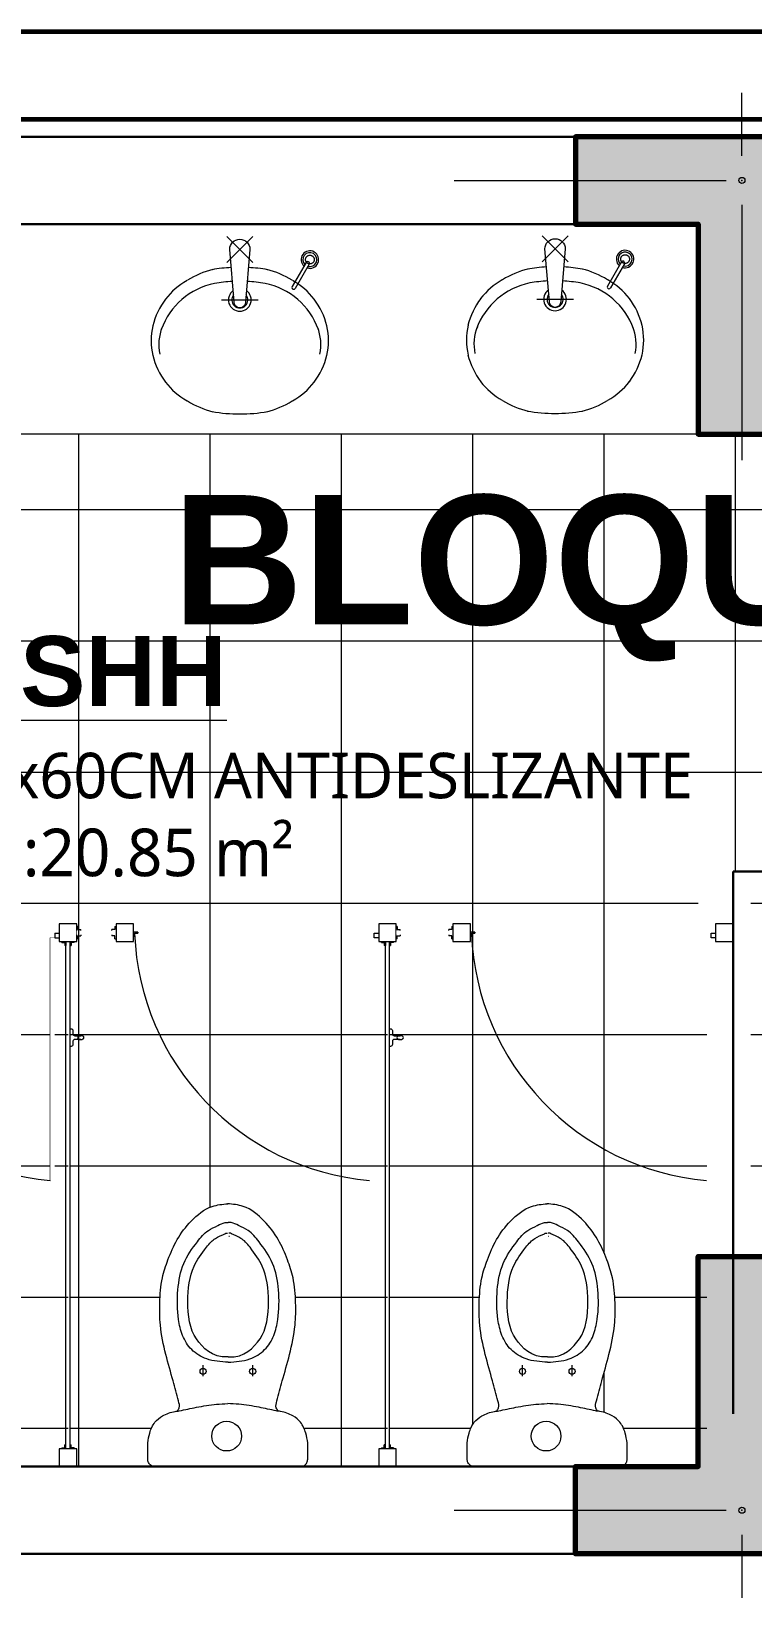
# Model space of a CAD drawing. Header units: millimetres. Extents: x 1 to 121, y 0 to 90.
# Drawn here: x 20.188 to 22.243, y 37.879 to 42.404 of the extents above; entities that cross this region are included whole.
import ezdxf
from ezdxf.enums import TextEntityAlignment as Align

# ---------------------------------------------------------------- set-up
doc = ezdxf.new("R2010")
doc.units = ezdxf.units.MM
doc.set_wipeout_variables(frame=1)
doc.linetypes.add('DASHED2', pattern=[0.375, 0.25, -0.125])
doc.linetypes.add('HIDDEN', pattern=[9.525, 6.35, -3.175])
for name, color, linetype, lineweight in [('COLUMNAS 50', 32, 'Continuous', 70), ('GRAFO 0 BLANCO', 7, 'Continuous', 0), ('GRAFO 02', 7, 'Continuous', 20), ('GRAFO 4', 7, 'Continuous', 30), ('GRAFO01', 7, 'Continuous', 0), ('Hatch', 251, 'Continuous', 0), ('letras sr', 7, 'Continuous', 5), ('Mobiliario el', 7, 'Continuous', 5), ('Muebles', 252, 'Continuous', 0), ('Muros el', 144, 'Continuous', 60), ('puertas', 7, 'Continuous', 5), ('Sanitarios el', 141, 'Continuous', 15), ('Structural - Bearing_Pen_No__20', 1, 'Continuous', 0), ('Tabiques El', 7, 'Continuous', 15), ('TEXTOS-SUBTITULO', 7, 'Continuous', 30)]:
    doc.layers.add(name, color=color, linetype=linetype, lineweight=lineweight)
doc.styles.add('Santa Rosa 1 50', font='trebuc.ttf')
doc.styles.add('TURBO_BASS', font='swisseb.ttf')
pattern_1 = [(0, (267.44712, -1.71177), (0, 0.375), []), (90, (267.44712, -1.71177), (-0.375, 2e-17), [])]

# ---------------------------------------------------------------- blocks, each defined once
blk = doc.blocks.new('OvalinGrandeyGrifo')
at = {"layer": 'Sanitarios el', "lineweight": 13, "ltscale": 0.5}
for p, q in [((0.0525, -0.1165), (-0.0525, -0.1165)), ((0.0371, -0.2236), (-0.0371, -0.2978)), ((-0.0371, -0.2236), (0.0371, -0.2978))]:
    blk.add_line(p, q, dxfattribs=at)
at = {"layer": 'Sanitarios el'}
blk.add_lwpolyline([(-0.029, -0.2607), (-0.0162, -0.1097, -1), (0.0162, -0.1097), (0.029, -0.2607, -1)], format="xyb", close=True, dxfattribs=at)
for centre, radius, start, end in [((-0.0149, -0.0457), 0.2564, 104.0103, 121.7376), ((0, -0.2497), 0.4592, 80.1175, 99.8825), ((0.0149, -0.0457), 0.2564, 58.2624, 75.9897), ((-0.0502, -0.0071), 0.2051, 119.322, 142.2699), ((0.0502, -0.0071), 0.2051, 37.7301, 60.678), ((-0.0371, -0.011), 0.218, 143.4198, 165.9569), ((0.0371, -0.011), 0.218, 14.0431, 36.5802), ((-0.0534, 0), 0.1996, 167.6572, 192.3428), ((-0.1008, 0.0114), 0.1308, 168.0871, 202.2683), ((0.1008, 0.0114), 0.1308, 337.7317, 11.9129), ((0.0534, 0), 0.1996, 347.6572, 12.3428), ((-0.0371, 0.011), 0.218, 194.0431, 216.5802), ((-0.0313, 0.0379), 0.2052, 199.9549, 258.5759), ((0.0313, 0.0379), 0.2052, 281.4241, 340.0451), ((0.0371, 0.011), 0.218, 323.4198, 345.9569), ((0, -0.1165), 0.0325, 305.7597, 234.2403), ((-0.0502, 0.0071), 0.2051, 217.7301, 240.678), ((0, -0.1165), 0.023, 321.3881, 218.6119), ((0.0502, 0.0071), 0.2051, 299.322, 322.2699), ((-0.0149, 0.0457), 0.2564, 238.2624, 255.9897), ((0, 0.2497), 0.4192, 260.1175, 267.1004), ((0, 0.2497), 0.4192, 272.8996, 279.8825), ((0.0149, 0.0457), 0.2564, 284.0103, 301.7376), ((0, 0.2497), 0.4592, 260.1175, 266.9302), ((0, 0.2497), 0.4592, 273.0698, 279.8825)]:
    blk.add_arc(centre, radius, start, end, dxfattribs=at)
blk = doc.blocks.new('H-4a-P')
for p, q in [((0.0019, 0.0133), (0.0417, 0.0823)), ((0.0106, 0.0083), (0.0504, 0.0773))]:
    blk.add_line(p, q)
at = {"linetype": 'HIDDEN'}
blk.add_circle((0, 0), 0.0125, dxfattribs=at)
for centre, radius, start, end in [((0.0461, 0.0798), 0.005, 330, 150), ((0, 0), 0.025, 71.537, 48.463), ((0, 0), 0.02, 74.4775, 45.5225), ((0.0063, 0.0108), 0.005, 150, 330)]:
    blk.add_arc(centre, radius, start, end)
blk = doc.blocks.new('H-3')
blk.add_lwpolyline([(0.0054, 0.0301), (0.0054, 0.013, 0.414214), (0.0104, 0.008), (0.02, 0.008, -0.414214), (0.025, 0.003), (0.025, 0), (-0.025, 0), (-0.025, 0.003, -0.414214), (-0.02, 0.008), (-0.0104, 0.008, 0.414214), (-0.0054, 0.013), (-0.0054, 0.0301)], format="xyb")
at = {"extrusion": (0, 0, -1)}
blk.add_ellipse((0, 0.0301), major_axis=(0, -0.0093), ratio=0.58118, dxfattribs=at)
blk = doc.blocks.new('INODFLUX-P')
at = {"layer": 'Sanitarios el'}
for p, q in [((0.023, 0.2288), (0.0672, 0.2288)), ((0, -0.2121), (0, 0.2126)), ((0, 0.1438), (0, -0.0981)), ((0.2582, 0.0706), (0.2891, 0.0706)), ((0.2582, -0.071), (0.2891, -0.071)), ((0.023, -0.2282), (0.023, -0.2282)), ((0.023, -0.2282), (0.0672, -0.2282))]:
    blk.add_line(p, q, dxfattribs=at)
for centre, radius in [((0.0867, 0.0033), 0.0425), ((0.2717, 0.0706), 0.00872), ((0.2717, -0.071), 0.00872)]:
    blk.add_circle(centre, radius, dxfattribs=at)
for points in [[(0, 0.2126), (0.0044, 0.2213), (0.0135, 0.2274), (0.023, 0.2288)], [(0.0672, 0.2288), (0.0955, 0.223), (0.1264, 0.2081), (0.1445, 0.1864), (0.157, 0.1508), (0.1588, 0.1386)], [(0.1874, 0.1409), (0.2442, 0.1561), (0.3196, 0.1768), (0.4039, 0.1925), (0.4675, 0.1942), (0.5389, 0.1866), (0.5904, 0.1708), (0.6481, 0.1445), (0.701, 0.1046), (0.7429, 0.0445), (0.7506, -0.0003)], [(0.1579, 0.145), (0.1674, 0.1389), (0.1874, 0.1409)], [(0.2977, -0.0011), (0.3073, 0.0603), (0.3337, 0.1031), (0.3743, 0.1291), (0.42, 0.1406), (0.5047, 0.1425), (0.5802, 0.1255), (0.6419, 0.087), (0.6742, 0.0556), (0.6882, 0.0286), (0.6966, 0.0076), (0.6966, -0.0011)], [(0.1874, -0.1404), (0.2442, -0.1556), (0.3196, -0.1762), (0.4039, -0.192), (0.4675, -0.1937), (0.5389, -0.1861), (0.5904, -0.1703), (0.6481, -0.144), (0.701, -0.1041), (0.7429, -0.0439), (0.7506, 0.0009)], [(0.2977, -0.0011), (0.3073, -0.0624), (0.3337, -0.1052), (0.3743, -0.1312), (0.42, -0.1427), (0.5047, -0.1446), (0.5802, -0.1276), (0.6419, -0.0891), (0.6742, -0.0577), (0.6882, -0.0307), (0.6966, -0.0097), (0.6966, -0.0011)], [(0.0672, -0.2282), (0.0955, -0.2225), (0.1264, -0.2075), (0.1445, -0.1859), (0.157, -0.1503), (0.1588, -0.1381)], [(0.1579, -0.1444), (0.1674, -0.1384), (0.1874, -0.1404)], [(0, -0.2121), (0.0044, -0.2208), (0.0135, -0.2269), (0.023, -0.2282)]]:
    blk.add_spline(points, degree=3, dxfattribs=at)
for points, knots in [([(0.1588, 0.1386), (0.1623, 0.1223), (0.1698, 0.0871), (0.1777, 0.0409), (0.1792, 0.0109), (0.1796, 0.0003)], [0, 0, 0, 0, 0.0500478, 0.1080759, 0.1401372, 0.1401372, 0.1401372, 0.1401372]), ([(0.3131, -0.0011), (0.3106, 0.0471), (0.3384, 0.0711), (0.391, 0.1086), (0.4315, 0.1145), (0.5072, 0.1138), (0.5432, 0.1094), (0.5901, 0.088), (0.6081, 0.0754), (0.6383, 0.0517), (0.6458, 0.0447), (0.6554, 0.0285), (0.6616, 0.0158), (0.666, 0.0062), (0.6666, 0.0045), (0.6667, 0.0043)], [0, 0, 0, 0, 0.1299393, 0.1299393, 0.2598787, 0.2598787, 0.374754, 0.374754, 0.445792, 0.445792, 0.4942707, 0.4942707, 0.5266072, 0.5266072, 0.535214, 0.535214, 0.535214, 0.535214]), ([(0.1588, -0.1381), (0.1623, -0.1218), (0.1698, -0.0866), (0.1777, -0.0404), (0.1792, -0.0104), (0.1796, 0.0003)], [0, 0, 0, 0, 0.0500478, 0.1080759, 0.1401372, 0.1401372, 0.1401372, 0.1401372]), ([(0.3131, -0.0011), (0.3106, -0.0492), (0.3384, -0.0732), (0.391, -0.1107), (0.4315, -0.1166), (0.5072, -0.1159), (0.5432, -0.1115), (0.5901, -0.0901), (0.6081, -0.0775), (0.6383, -0.0539), (0.6458, -0.0468), (0.6554, -0.0306), (0.6616, -0.0179), (0.666, -0.0083), (0.6666, -0.0066), (0.6667, -0.0064)], [0, 0, 0, 0, 0.1299393, 0.1299393, 0.2598787, 0.2598787, 0.374754, 0.374754, 0.445792, 0.445792, 0.4942707, 0.4942707, 0.5266072, 0.5266072, 0.535214, 0.535214, 0.535214, 0.535214])]:
    blk.add_open_spline(points, degree=3, knots=knots, dxfattribs=at)
for points in [[(0.6667, 0.0043), (0.6667, 0.0041), (0.6667, 0.003), (0.6666, 0.0005)], [(0.6567, -0.0046), (0.6567, -0.0042), (0.6567, -0.0037), (0.6566, -0.0032)], [(0.6667, -0.0064), (0.6667, -0.0062), (0.6667, -0.0051), (0.6666, -0.0027)]]:
    blk.add_open_spline(points, degree=3, dxfattribs=at)
blk.add_point((0, 0), dxfattribs=at)

msp = doc.modelspace()

# ---------------------------------------------------------------- hatches: boundary and pattern name
at = {"layer": 'GRAFO 0 BLANCO', "true_color": 0x939598}
h = msp.add_hatch(color=252, dxfattribs=at)
h.dxf.hatch_style = 1
h.paths.add_polyline_path([(22.0908, 41.2533), (22.0908, 41.8535), (21.7407, 41.8535), (21.7407, 42.1035), (22.3408, 42.1035), (22.3408, 41.2533)])
h = msp.add_hatch(color=252, dxfattribs=at)
h.dxf.hatch_style = 1
h.paths.add_polyline_path([(22.0908, 38.9047), (22.0908, 38.3045), (21.7407, 38.3045), (21.7407, 38.0545), (22.3408, 38.0545), (22.3408, 38.9047)])
at = {"layer": 'Hatch', "ltscale": 0.2}
h = msp.add_hatch(dxfattribs=at)
h.set_pattern_fill('NET', color=256, scale=3, style=2)
h.set_pattern_definition(pattern_1)
edge = h.paths.add_edge_path()
edge.add_line((24.2408, 40.8535), (25.274, 40.8535))
edge.add_line((25.274, 40.8535), (25.274, 40.8835))
edge.add_arc((25.4071, 41.983), 1.1076, 197.0565, 263.1011, ccw=False)
edge.add_line((24.3482, 41.6582), (24.3439, 41.6879))
edge.add_line((24.3439, 41.6879), (24.4032, 41.6965))
edge.add_line((24.4032, 41.6965), (24.3996, 41.7213))
edge.add_line((24.3996, 41.7213), (24.3897, 41.7198))
edge.add_line((24.3897, 41.7198), (24.3869, 41.7396))
edge.add_line((24.3869, 41.7396), (24.4264, 41.7454))
edge.add_line((24.4264, 41.7454), (24.4293, 41.7256))
edge.add_line((24.4293, 41.7256), (24.4194, 41.7241))
edge.add_line((24.4194, 41.7241), (24.423, 41.6994))
edge.add_line((24.423, 41.6994), (24.8324, 41.7591))
edge.add_line((24.8324, 41.7591), (24.8324, 41.8535))
edge.add_line((24.8324, 41.8535), (24.2408, 41.8535))
edge.add_line((24.2408, 41.8535), (22.3408, 41.8535))
edge.add_line((22.3408, 41.8535), (22.3408, 41.2533))
edge.add_line((22.3408, 41.2533), (22.0908, 41.2533))
edge.add_line((22.0908, 41.2533), (22.0908, 41.2533))
edge.add_line((22.0908, 41.2533), (18.574, 41.2533))
edge.add_line((18.574, 41.2533), (18.4739, 41.2533))
edge.add_line((18.4739, 41.2533), (18.4739, 40.2685))
edge.add_line((18.4739, 40.2685), (18.4739, 38.9197))
edge.add_line((18.4739, 38.9197), (18.4739, 38.9197))
edge.add_line((18.4739, 38.9197), (18.4739, 38.9117))
edge.add_line((18.4739, 38.9117), (18.4739, 38.9047))
edge.add_line((18.4739, 38.9047), (18.4739, 39.0747))
edge.add_line((18.4739, 39.0747), (18.4735, 39.0747))
edge.add_line((18.4735, 39.0747), (18.4735, 39.0837))
edge.add_line((18.4735, 39.0837), (18.4735, 39.2157))
edge.add_line((18.4735, 39.2157), (18.4735, 39.2157))
edge.add_line((18.4735, 39.2157), (18.4735, 39.2247))
edge.add_line((18.4735, 39.2247), (18.4737, 39.8546))
edge.add_line((18.4737, 39.8546), (18.5239, 39.8546))
edge.add_line((18.5239, 39.8546), (18.5239, 39.8471))
edge.add_line((18.5239, 39.8471), (18.5269, 39.8471))
edge.add_line((18.5269, 39.8471), (18.5269, 39.8386))
edge.add_line((18.5269, 39.8386), (18.5354, 39.8386))
edge.add_line((18.5354, 39.8386), (18.5934, 39.8356))
edge.add_line((18.5934, 39.8356), (18.5934, 39.8386))
edge.add_line((18.5934, 39.8386), (18.6019, 39.8386))
edge.add_line((18.6019, 39.8386), (18.6019, 39.8471))
edge.add_line((18.6019, 39.8471), (18.6049, 39.8546))
edge.add_line((18.6049, 39.8546), (18.6549, 39.8546))
edge.add_line((18.6549, 39.8546), (18.6549, 39.831))
edge.add_line((18.6549, 39.831), (18.6673, 39.831))
edge.add_line((18.6673, 39.831), (18.6673, 39.8278))
edge.add_line((18.6673, 39.8278), (18.6582, 39.8278))
edge.add_line((18.6582, 39.8278), (18.6582, 39.8267))
edge.add_arc((19.3937, 39.8547), 0.7361, 182.1741, 264.9548)
edge.add_line((19.329, 39.1215), (19.3291, 39.8148))
edge.add_line((19.3291, 39.8148), (19.342, 39.8148))
edge.add_line((19.342, 39.8148), (19.342, 39.8277))
edge.add_line((19.342, 39.8277), (19.3549, 39.8277))
edge.add_line((19.3549, 39.8277), (19.3549, 39.8546))
edge.add_line((19.3549, 39.8546), (19.4049, 39.8546))
edge.add_line((19.4049, 39.8546), (19.4049, 39.8471))
edge.add_line((19.4049, 39.8471), (19.4079, 39.8471))
edge.add_line((19.4079, 39.8471), (19.4079, 39.8386))
edge.add_line((19.4079, 39.8386), (19.4164, 39.8386))
edge.add_line((19.4164, 39.8386), (19.5054, 39.8356))
edge.add_line((19.5054, 39.8356), (19.5054, 39.8386))
edge.add_line((19.5054, 39.8386), (19.5139, 39.8386))
edge.add_line((19.5139, 39.8386), (19.5139, 39.8471))
edge.add_line((19.5139, 39.8471), (19.5169, 39.8546))
edge.add_line((19.5169, 39.8546), (19.5669, 39.8546))
edge.add_line((19.5669, 39.8546), (19.5669, 39.831))
edge.add_line((19.5669, 39.831), (19.5793, 39.831))
edge.add_line((19.5793, 39.831), (19.5793, 39.8278))
edge.add_line((19.5793, 39.8278), (19.5701, 39.8278))
edge.add_line((19.5701, 39.8278), (19.5701, 39.8267))
edge.add_arc((20.3057, 39.8547), 0.7361, 182.1741, 264.9548)
edge.add_line((20.2409, 39.1215), (20.2411, 39.8148))
edge.add_line((20.2411, 39.8148), (20.254, 39.8148))
edge.add_line((20.254, 39.8148), (20.254, 39.8277))
edge.add_line((20.254, 39.8277), (20.2669, 39.8277))
edge.add_line((20.2669, 39.8277), (20.2669, 39.8546))
edge.add_line((20.2669, 39.8546), (20.3169, 39.8546))
edge.add_line((20.3169, 39.8546), (20.3169, 39.8471))
edge.add_line((20.3169, 39.8471), (20.3199, 39.8471))
edge.add_line((20.3199, 39.8471), (20.3199, 39.8386))
edge.add_line((20.3199, 39.8386), (20.3284, 39.8386))
edge.add_line((20.3284, 39.8386), (20.4174, 39.8356))
edge.add_line((20.4174, 39.8356), (20.4174, 39.8386))
edge.add_line((20.4174, 39.8386), (20.4259, 39.8386))
edge.add_line((20.4259, 39.8386), (20.4259, 39.8471))
edge.add_line((20.4259, 39.8471), (20.4289, 39.8546))
edge.add_line((20.4289, 39.8546), (20.4789, 39.8546))
edge.add_line((20.4789, 39.8546), (20.4789, 39.831))
edge.add_line((20.4789, 39.831), (20.4913, 39.831))
edge.add_line((20.4913, 39.831), (20.4913, 39.8278))
edge.add_line((20.4913, 39.8278), (20.4821, 39.8278))
edge.add_line((20.4821, 39.8278), (20.4821, 39.8267))
edge.add_arc((21.2176, 39.8547), 0.7361, 182.1741, 264.9548)
edge.add_line((21.1529, 39.1215), (21.153, 39.8148))
edge.add_line((21.153, 39.8148), (21.166, 39.8148))
edge.add_line((21.166, 39.8148), (21.166, 39.8277))
edge.add_line((21.166, 39.8277), (21.1789, 39.8277))
edge.add_line((21.1789, 39.8277), (21.1789, 39.8546))
edge.add_line((21.1789, 39.8546), (21.2289, 39.8546))
edge.add_line((21.2289, 39.8546), (21.2289, 39.8471))
edge.add_line((21.2289, 39.8471), (21.2319, 39.8471))
edge.add_line((21.2319, 39.8471), (21.2319, 39.8386))
edge.add_line((21.2319, 39.8386), (21.2404, 39.8386))
edge.add_line((21.2404, 39.8386), (21.3293, 39.8356))
edge.add_line((21.3293, 39.8356), (21.3293, 39.8386))
edge.add_line((21.3293, 39.8386), (21.3378, 39.8386))
edge.add_line((21.3378, 39.8386), (21.3378, 39.8471))
edge.add_line((21.3378, 39.8471), (21.3408, 39.8546))
edge.add_line((21.3408, 39.8546), (21.3908, 39.8546))
edge.add_line((21.3908, 39.8546), (21.3908, 39.831))
edge.add_line((21.3908, 39.831), (21.4032, 39.831))
edge.add_line((21.4032, 39.831), (21.4032, 39.8278))
edge.add_line((21.4032, 39.8278), (21.3941, 39.8278))
edge.add_line((21.3941, 39.8278), (21.3941, 39.8267))
edge.add_arc((22.1296, 39.8547), 0.7361, 182.1741, 264.9548)
edge.add_line((22.0649, 39.1215), (22.065, 39.8148))
edge.add_line((22.065, 39.8148), (22.0779, 39.8148))
edge.add_line((22.0779, 39.8148), (22.0779, 39.8277))
edge.add_line((22.0779, 39.8277), (22.0909, 39.8277))
edge.add_line((22.0909, 39.8277), (22.0909, 40.0044))
edge.add_line((22.0909, 40.0044), (22.2409, 40.0044))
edge.add_line((22.2409, 40.0044), (22.2409, 39.9924))
edge.add_line((22.2409, 39.9924), (22.2409, 38.9047))
edge.add_arc((22.2909, 35.4809), 3.4242, 89.1636, 90.8364, ccw=False)
edge.add_line((22.3408, 38.9047), (22.3408, 38.8449))
edge.add_line((22.3408, 38.8449), (22.3408, 38.6045))
edge.add_line((22.3408, 38.6045), (22.3408, 38.3045))
edge.add_line((22.3408, 38.3045), (24.2408, 38.3039))
edge.add_line((24.2408, 38.3039), (24.2408, 40.8535))
h = msp.add_hatch(dxfattribs=at)
h.set_pattern_fill('NET', color=256, scale=3, style=2)
h.set_pattern_definition(pattern_1)
edge = h.paths.add_edge_path()
edge.add_line((20.2919, 39.8546), (19.3859, 39.8546))
edge.add_line((19.3859, 39.8546), (19.3859, 38.366))
edge.add_line((19.3859, 38.366), (19.3889, 38.366))
edge.add_line((19.3889, 38.366), (19.3889, 38.3575))
edge.add_line((19.3889, 38.3575), (19.3974, 38.3575))
edge.add_line((19.3974, 38.3575), (19.3974, 38.3545))
edge.add_line((19.3974, 38.3545), (19.4049, 38.3545))
edge.add_line((19.4049, 38.3545), (19.4049, 38.3045))
edge.add_line((19.4049, 38.3045), (19.6235, 38.3045))
edge.add_spline(control_points=[(19.6235, 38.3045), (19.6204, 38.3057), (19.6139, 38.3082), (19.6079, 38.3174), (19.6075, 38.3243), (19.6073, 38.3275)], knot_values=[0, 0, 0, 0, 0.00973, 0.020752, 0.030293, 0.030293, 0.030293, 0.030293], degree=3, periodic=0)
edge.add_line((19.6073, 38.3275), (19.6073, 38.3717))
edge.add_spline(control_points=[(19.6073, 38.3717), (19.6089, 38.3812), (19.6123, 38.4019), (19.6248, 38.4309), (19.6515, 38.4524), (19.6769, 38.4606), (19.6934, 38.4628), (19.6975, 38.4633)], knot_values=[0, 0, 0, 0, 0.028944, 0.063215, 0.091452, 0.129213, 0.141508, 0.141508, 0.141508, 0.141508], degree=3, periodic=0)
edge.add_spline(control_points=[(19.6911, 38.4624), (19.6936, 38.4655), (19.7004, 38.474), (19.6972, 38.4849), (19.6952, 38.4919)], knot_values=[0, 0, 0, 0, 0.011232, 0.031372, 0.031372, 0.031372, 0.031372], degree=3, periodic=0)
edge.add_spline(control_points=[(19.6952, 38.4919), (19.6902, 38.5109), (19.6786, 38.5551), (19.6577, 38.6262), (19.6419, 38.7008), (19.6409, 38.7747), (19.6458, 38.8381), (19.6656, 38.8982), (19.6899, 38.9548), (19.7306, 39.0088), (19.781, 39.0497), (19.8207, 39.0536), (19.8358, 39.055)], knot_values=[0, 0, 0, 0, 0.058793, 0.136953, 0.2227, 0.28629, 0.358151, 0.412023, 0.475395, 0.54171, 0.614986, 0.659833, 0.659833, 0.659833, 0.659833], degree=3, periodic=0)
edge.add_spline(control_points=[(19.8358, 39.055), (19.8509, 39.0536), (19.8907, 39.0497), (19.941, 39.0088), (19.9818, 38.9548), (20.0061, 38.8982), (20.0259, 38.8381), (20.0308, 38.7747), (20.0298, 38.7008), (20.014, 38.6262), (19.9931, 38.5551), (19.9815, 38.5109), (19.9765, 38.4919)], knot_values=[0, 0, 0, 0, 0.044847, 0.118123, 0.184438, 0.24781, 0.301682, 0.373543, 0.437134, 0.52288, 0.60104, 0.659833, 0.659833, 0.659833, 0.659833], degree=3, periodic=0)
edge.add_spline(control_points=[(19.9765, 38.4919), (19.9744, 38.4849), (19.9713, 38.474), (19.9781, 38.4655), (19.9805, 38.4624)], knot_values=[0, 0, 0, 0, 0.020141, 0.031372, 0.031372, 0.031372, 0.031372], degree=3, periodic=0)
edge.add_spline(control_points=[(19.9742, 38.4633), (19.9783, 38.4628), (19.9948, 38.4606), (20.0202, 38.4524), (20.0469, 38.4309), (20.0594, 38.4019), (20.0628, 38.3812), (20.0643, 38.3717)], knot_values=[0, 0, 0, 0, 0.012295, 0.050056, 0.078293, 0.112564, 0.141508, 0.141508, 0.141508, 0.141508], degree=3, periodic=0)
edge.add_line((20.0643, 38.3717), (20.0643, 38.3275))
edge.add_spline(control_points=[(20.0643, 38.3275), (20.0642, 38.3243), (20.0638, 38.3174), (20.0578, 38.3082), (20.0512, 38.3057), (20.0482, 38.3045)], knot_values=[0, 0, 0, 0, 0.009541, 0.020563, 0.030293, 0.030293, 0.030293, 0.030293], degree=3, periodic=0)
edge.add_line((20.0482, 38.3045), (20.2669, 38.3045))
edge.add_line((20.2669, 38.3045), (20.2669, 38.3545))
edge.add_line((20.2669, 38.3545), (20.2744, 38.3545))
edge.add_line((20.2744, 38.3545), (20.2744, 38.3575))
edge.add_line((20.2744, 38.3575), (20.2829, 38.3575))
edge.add_line((20.2829, 38.3575), (20.2829, 38.366))
edge.add_line((20.2829, 38.366), (20.2859, 38.366))
edge.add_line((20.2859, 38.366), (20.2859, 38.3545))
edge.add_line((20.2859, 38.3545), (20.2919, 38.3545))
edge.add_line((20.2919, 38.3545), (20.2919, 39.8546))
h.paths.add_polyline_path([(19.5705, 39.8187), (19.5701, 39.8187), (19.5701, 39.8267, 0.00275)], flags=16)
h.paths.add_polyline_path([(20.2829, 39.7931), (20.2829, 39.8016), (20.2744, 39.8016), (20.2744, 39.8046), (20.2859, 39.8046), (20.2859, 39.7931)], flags=16)

# ---------------------------------------------------------------- linework, layer by layer
at = {"layer": 'COLUMNAS 50', "linetype": 'Continuous'}
for points in [[(22.3408, 42.1035), (21.7407, 42.1035), (21.7407, 41.8535), (22.0908, 41.8535), (22.0908, 41.2533), (22.3408, 41.2533)], [(22.3408, 38.0545), (21.7407, 38.0545), (21.7407, 38.3045), (22.0906, 38.3045), (22.0908, 38.9047), (22.3408, 38.9047)]]:
    msp.add_lwpolyline(points, close=True, dxfattribs=at)
at = {"layer": 'GRAFO 02'}
for p, q in [((21.1979, 39.7931), (21.1949, 39.7931)), ((21.2099, 39.7931), (21.2129, 39.7931))]:
    msp.add_line(p, q, dxfattribs=at)
at = {"layer": 'GRAFO 4', "linetype": 'Continuous'}
for p, q in [((18.9242, 42.1035), (21.7407, 42.1035)), ((18.9242, 38.0545), (21.7407, 38.0545))]:
    msp.add_line(p, q, dxfattribs=at)
at = {"layer": 'GRAFO 4', "linetype": 'Continuous', "flags": 128}
for points in [[(21.7407, 42.1035), (18.9242, 42.1035)], [(21.7407, 41.8535), (21.7407, 41.8535), (18.9242, 41.8535)], [(22.1908, 40.0044), (22.1908, 38.4545)], [(22.3408, 40.0044), (22.1908, 40.0044)], [(18.924, 38.3045), (21.4907, 38.3045)], [(19.1742, 38.3045), (21.7407, 38.3045)]]:
    msp.add_lwpolyline(points, dxfattribs=at)
at = {"layer": 'GRAFO01', "color": 251, "linetype": 'DASHED2', "lineweight": 9, "ltscale": 0.4}
msp.add_arc((21.0054, 41.2026), 11.4, 191.52413, 270, dxfattribs=at)
at = {"layer": 'Muros el', "ltscale": 0.05}
msp.add_lwpolyline([(19.874, 42.1535), (23.174, 42.1535), (23.174, 42.4035), (19.874, 42.4035)], close=True, dxfattribs=at)
at = {"layer": 'puertas'}
for p, q in [((20.2411, 39.8148), (20.2409, 39.1215)), ((20.2411, 39.8148), (20.2669, 39.8147)), ((20.254, 39.8277), (20.2669, 39.8277)), ((20.4913, 39.831), (20.4789, 39.831)), ((20.4821, 39.8187), (20.4789, 39.8187)), ((20.4821, 39.8187), (20.4821, 39.8278)), ((20.4821, 39.8278), (20.4913, 39.8278)), ((20.4913, 39.831), (20.4913, 39.8278)), ((21.4532, 39.831), (21.4408, 39.831)), ((21.4441, 39.8187), (21.4408, 39.8187)), ((21.4441, 39.8187), (21.4441, 39.8278)), ((21.4441, 39.8278), (21.4532, 39.8278)), ((21.4532, 39.831), (21.4532, 39.8278))]:
    msp.add_line(p, q, dxfattribs=at)
for centre in [(20.3057, 39.8547), (21.2176, 39.8547), (22.1796, 39.8547)]:
    msp.add_arc(centre, 0.7361, 182.1742, 264.9548, dxfattribs=at)
at = {"layer": 'Sanitarios el', "color": 7}
msp.add_line((22.0908, 41.2533), (18.4739, 41.2533), dxfattribs=at)
at = {"layer": 'Sanitarios el'}
msp.add_lwpolyline([(22.0908, 41.8535), (22.0908, 41.2533)], dxfattribs=at)
at = {"layer": 'Structural - Bearing_Pen_No__20', "linetype": 'Continuous'}
for p, q in [((22.2158, 42.0485), (22.2158, 42.2285)), ((21.3942, 41.9785), (22.1708, 41.9785)), ((22.2158, 41.9085), (22.2158, 41.1798)), ((21.3942, 38.1795), (22.1708, 38.1795)), ((22.2158, 38.1095), (22.2158, 37.9295))]:
    msp.add_line(p, q, dxfattribs=at)
for centre in [(22.2158, 41.9785), (22.2158, 38.1795)]:
    msp.add_circle(centre, 0.00871, dxfattribs=at)
for p in [(22.2158, 41.9785), (22.2158, 38.1795)]:
    msp.add_point(p, dxfattribs=at)
at = {"layer": 'Tabiques El'}
for p, q in [((20.2744, 39.8016), (20.2744, 39.8046)), ((20.2744, 39.8046), (20.2859, 39.8046)), ((20.2744, 39.8016), (20.2829, 39.8016)), ((20.2829, 39.8016), (20.2829, 39.7931)), ((20.2859, 39.7931), (20.2829, 39.7931)), ((20.2859, 38.3545), (20.2859, 39.8046)), ((20.2859, 39.8046), (20.2859, 39.7931)), ((20.2979, 38.3545), (20.2979, 39.8046)), ((20.2979, 39.7931), (20.3009, 39.7931)), ((20.3094, 39.8016), (20.3009, 39.8016)), ((20.3009, 39.8016), (20.3009, 39.7931)), ((20.3094, 39.8016), (20.3094, 39.8046)), ((21.1864, 39.8016), (21.1864, 39.8046)), ((21.1864, 39.8046), (21.1979, 39.8046)), ((21.1864, 39.8016), (21.1949, 39.8016)), ((21.1949, 39.8016), (21.1949, 39.7931)), ((21.1979, 38.3545), (21.1979, 39.8046)), ((21.1979, 39.8046), (21.1979, 39.7931)), ((21.2099, 38.3545), (21.2099, 39.8046)), ((21.2214, 39.8016), (21.2129, 39.8016)), ((21.2129, 39.8016), (21.2129, 39.7931)), ((21.2214, 39.8016), (21.2214, 39.8046)), ((20.2744, 38.3575), (20.2744, 38.3545)), ((20.2744, 38.3575), (20.2829, 38.3575)), ((20.2859, 38.366), (20.2829, 38.366)), ((20.2829, 38.3575), (20.2829, 38.366)), ((20.2979, 38.3545), (20.2979, 38.366)), ((20.2979, 38.366), (20.3009, 38.366)), ((20.3094, 38.3545), (20.2979, 38.3545)), ((20.3009, 38.3575), (20.3009, 38.366)), ((20.3094, 38.3575), (20.3009, 38.3575)), ((20.3094, 38.3575), (20.3094, 38.3545)), ((21.1864, 38.3575), (21.1864, 38.3545)), ((21.1864, 38.3575), (21.1949, 38.3575)), ((21.1979, 38.366), (21.1949, 38.366)), ((21.1949, 38.3575), (21.1949, 38.366)), ((21.2099, 38.3545), (21.2099, 38.366)), ((21.2099, 38.366), (21.2129, 38.366)), ((21.2214, 38.3545), (21.2099, 38.3545)), ((21.2129, 38.3575), (21.2129, 38.366)), ((21.2214, 38.3575), (21.2129, 38.3575)), ((21.2214, 38.3575), (21.2214, 38.3545))]:
    msp.add_line(p, q, dxfattribs=at)
for points in [[(20.2669, 39.8546), (20.2669, 39.8046), (20.3169, 39.8046), (20.3169, 39.8546)], [(21.1789, 39.8546), (21.1789, 39.8046), (21.2289, 39.8046), (21.2289, 39.8546)], [(20.2669, 38.3545), (20.2669, 38.3045), (20.3169, 38.3045), (20.3169, 38.3545)], [(21.1789, 38.3545), (21.1789, 38.3045), (21.2289, 38.3045), (21.2289, 38.3545)]]:
    msp.add_lwpolyline(points, close=True, dxfattribs=at)

# ---------------------------------------------------------------- block references
at = {"layer": 'Mobiliario el', "rotation": 270}
for p in [(20.2979, 39.5297), (21.2099, 39.5297)]:
    msp.add_blockref('H-3', p, dxfattribs=at)
at = {"layer": 'Muebles', "rotation": 180}
for name, p in [('OvalinGrandeyGrifo', (20.7824, 41.5209)), ('OvalinGrandeyGrifo', (21.6824, 41.5224)), ('H-4a-P', (20.9824, 41.7524)), ('H-4a-P', (21.8824, 41.7539))]:
    msp.add_blockref(name, p, dxfattribs=at)
at = {"layer": 'Sanitarios el', "extrusion": (0, 0, -1), "xscale": -1, "zscale": -1, "rotation": 269.999999999987}
for p in [(-20.7481, 38.3045), (-21.66, 38.3045)]:
    msp.add_blockref('INODFLUX-P', p, dxfattribs=at)

# ---------------------------------------------------------------- texts
at = {"layer": 'letras sr', "insert": (18.5214, 40.6768), "char_height": 0.209, "attachment_point": 1, "style": 'Santa Rosa 1 50'}
msp.add_mtext_dynamic_manual_height_columns('\\pxqc;{\\fSwis721 Ex BT|b1|i0|c0|p34;\\H0.95694x;\\LSSHH\\P\\fTrebuchet MS|b0|i0|c0|p34;\\H0.65x;\\l PORCELANATO 60x60CM ANTIDESLIZANTE\\H1.04502x;\\PArea:20.85 m²}', width=3.670924, gutter_width=1, heights=[0], dxfattribs=at)
at = {"layer": 'TEXTOS-SUBTITULO', "style": 'TURBO_BASS'}
msp.add_text('BLOQUE 7', height=0.36967, dxfattribs=at).set_placement((21.9097, 40.71, 0), align=Align.CENTER)

# ---------------------------------------------------------------- next in the draw order: wipeouts: each hides what was drawn before it
for points, layer in [([(20.254, 39.8148), (20.2411, 39.8148), (20.2409, 39.1215), (20.2538, 39.1215)], 'puertas'), ([(21.166, 39.8148), (21.153, 39.8148), (21.1529, 39.1215), (21.1658, 39.1215)], 'puertas'), ([(22.1279, 39.8148), (22.115, 39.8148), (22.1149, 39.1215), (22.1278, 39.1215)], 'puertas'), ([(20.4174, 39.8356), (20.3169, 39.8356), (20.3169, 39.8236), (20.4174, 39.8236)], 'Tabiques El'), ([(21.3908, 39.8356), (21.2289, 39.8356), (21.2289, 39.8236), (21.3908, 39.8236)], 'Tabiques El')]:
    msp.add_wipeout(points).dxf.layer = layer

# ---------------------------------------------------------------- next in the draw order: hatches: boundary and pattern name
at = {"layer": 'Hatch', "ltscale": 0.2}
h = msp.add_hatch(dxfattribs=at)
h.set_pattern_fill('NET', color=256, scale=3, style=2)
h.set_pattern_definition(pattern_1)
edge = h.paths.add_edge_path()
edge.add_line((21.2039, 39.8546), (20.2979, 39.8546))
edge.add_line((20.2979, 39.8546), (20.2979, 38.366))
edge.add_line((20.2979, 38.366), (20.3009, 38.366))
edge.add_line((20.3009, 38.366), (20.3009, 38.3575))
edge.add_line((20.3009, 38.3575), (20.3094, 38.3575))
edge.add_line((20.3094, 38.3575), (20.3094, 38.3545))
edge.add_line((20.3094, 38.3545), (20.3169, 38.3545))
edge.add_line((20.3169, 38.3545), (20.3169, 38.3045))
edge.add_line((20.3169, 38.3045), (20.5355, 38.3045))
edge.add_spline(control_points=[(20.5355, 38.3045), (20.5324, 38.3057), (20.5258, 38.3082), (20.5199, 38.3174), (20.5195, 38.3243), (20.5193, 38.3275)], knot_values=[0, 0, 0, 0, 0.00973, 0.020752, 0.030293, 0.030293, 0.030293, 0.030293], degree=3, periodic=0)
edge.add_line((20.5193, 38.3275), (20.5193, 38.3717))
edge.add_spline(control_points=[(20.5193, 38.3717), (20.5209, 38.3812), (20.5243, 38.4019), (20.5368, 38.4309), (20.5635, 38.4524), (20.5888, 38.4606), (20.6054, 38.4628), (20.6095, 38.4633)], knot_values=[0, 0, 0, 0, 0.028944, 0.063215, 0.091452, 0.129213, 0.141508, 0.141508, 0.141508, 0.141508], degree=3, periodic=0)
edge.add_spline(control_points=[(20.6031, 38.4624), (20.6056, 38.4655), (20.6124, 38.474), (20.6092, 38.4849), (20.6072, 38.4919)], knot_values=[0, 0, 0, 0, 0.011232, 0.031372, 0.031372, 0.031372, 0.031372], degree=3, periodic=0)
edge.add_spline(control_points=[(20.6072, 38.4919), (20.6022, 38.5109), (20.5906, 38.5551), (20.5697, 38.6262), (20.5539, 38.7008), (20.5529, 38.7747), (20.5578, 38.8381), (20.5775, 38.8982), (20.6019, 38.9548), (20.6426, 39.0088), (20.693, 39.0497), (20.7327, 39.0536), (20.7478, 39.055)], knot_values=[0, 0, 0, 0, 0.058793, 0.136953, 0.2227, 0.28629, 0.358151, 0.412023, 0.475395, 0.54171, 0.614986, 0.659833, 0.659833, 0.659833, 0.659833], degree=3, periodic=0)
edge.add_spline(control_points=[(20.7478, 39.055), (20.7629, 39.0536), (20.8026, 39.0497), (20.853, 39.0088), (20.8937, 38.9548), (20.9181, 38.8982), (20.9379, 38.8381), (20.9427, 38.7747), (20.9417, 38.7008), (20.9259, 38.6262), (20.905, 38.5551), (20.8934, 38.5109), (20.8884, 38.4919)], knot_values=[0, 0, 0, 0, 0.044847, 0.118123, 0.184438, 0.24781, 0.301682, 0.373543, 0.437134, 0.52288, 0.60104, 0.659833, 0.659833, 0.659833, 0.659833], degree=3, periodic=0)
edge.add_spline(control_points=[(20.8884, 38.4919), (20.8864, 38.4849), (20.8833, 38.474), (20.8901, 38.4655), (20.8925, 38.4624)], knot_values=[0, 0, 0, 0, 0.020141, 0.031372, 0.031372, 0.031372, 0.031372], degree=3, periodic=0)
edge.add_spline(control_points=[(20.8862, 38.4633), (20.8902, 38.4628), (20.9068, 38.4606), (20.9321, 38.4524), (20.9589, 38.4309), (20.9714, 38.4019), (20.9748, 38.3812), (20.9763, 38.3717)], knot_values=[0, 0, 0, 0, 0.012295, 0.050056, 0.078293, 0.112564, 0.141508, 0.141508, 0.141508, 0.141508], degree=3, periodic=0)
edge.add_line((20.9763, 38.3717), (20.9763, 38.3275))
edge.add_spline(control_points=[(20.9763, 38.3275), (20.9761, 38.3243), (20.9757, 38.3174), (20.9698, 38.3082), (20.9632, 38.3057), (20.9601, 38.3045)], knot_values=[0, 0, 0, 0, 0.009541, 0.020563, 0.030293, 0.030293, 0.030293, 0.030293], degree=3, periodic=0)
edge.add_line((20.9601, 38.3045), (21.1789, 38.3045))
edge.add_line((21.1789, 38.3045), (21.1789, 38.3545))
edge.add_line((21.1789, 38.3545), (21.1864, 38.3545))
edge.add_line((21.1864, 38.3545), (21.1864, 38.3575))
edge.add_line((21.1864, 38.3575), (21.1949, 38.3575))
edge.add_line((21.1949, 38.3575), (21.1949, 38.366))
edge.add_line((21.1949, 38.366), (21.1979, 38.366))
edge.add_line((21.1979, 38.366), (21.1979, 38.3545))
edge.add_line((21.1979, 38.3545), (21.2039, 38.3545))
edge.add_line((21.2039, 38.3545), (21.2039, 39.8546))
h.paths.add_polyline_path([(20.4825, 39.8187), (20.4821, 39.8187), (20.4821, 39.8267, 0.00275)], flags=16)
h.paths.add_polyline_path([(21.1949, 39.7931), (21.1949, 39.8016), (21.1864, 39.8016), (21.1864, 39.8046), (21.1979, 39.8046), (21.1979, 39.7931)], flags=16)
h = msp.add_hatch(dxfattribs=at)
h.set_pattern_fill('NET', color=256, scale=3, style=2)
h.set_pattern_definition(pattern_1)
edge = h.paths.add_edge_path()
edge.add_line((22.1158, 39.8546), (21.2099, 39.8546))
edge.add_line((21.2099, 39.8546), (21.2099, 38.366))
edge.add_line((21.2099, 38.366), (21.2129, 38.366))
edge.add_line((21.2129, 38.366), (21.2129, 38.3575))
edge.add_line((21.2129, 38.3575), (21.2214, 38.3575))
edge.add_line((21.2214, 38.3575), (21.2214, 38.3545))
edge.add_line((21.2214, 38.3545), (21.2289, 38.3545))
edge.add_line((21.2289, 38.3545), (21.2289, 38.3045))
edge.add_line((21.2289, 38.3045), (21.4475, 38.3045))
edge.add_spline(control_points=[(21.4475, 38.3045), (21.4444, 38.3057), (21.4378, 38.3082), (21.4319, 38.3174), (21.4315, 38.3243), (21.4313, 38.3275)], knot_values=[0, 0, 0, 0, 0.00973, 0.020752, 0.030293, 0.030293, 0.030293, 0.030293], degree=3, periodic=0)
edge.add_line((21.4313, 38.3275), (21.4313, 38.3717))
edge.add_spline(control_points=[(21.4313, 38.3717), (21.4328, 38.3812), (21.4362, 38.4019), (21.4487, 38.4309), (21.4755, 38.4524), (21.5008, 38.4606), (21.5174, 38.4628), (21.5214, 38.4633)], knot_values=[0, 0, 0, 0, 0.028944, 0.063215, 0.091452, 0.129213, 0.141508, 0.141508, 0.141508, 0.141508], degree=3, periodic=0)
edge.add_spline(control_points=[(21.5151, 38.4624), (21.5175, 38.4655), (21.5243, 38.474), (21.5212, 38.4849), (21.5192, 38.4919)], knot_values=[0, 0, 0, 0, 0.011232, 0.031372, 0.031372, 0.031372, 0.031372], degree=3, periodic=0)
edge.add_spline(control_points=[(21.5192, 38.4919), (21.5142, 38.5109), (21.5026, 38.5551), (21.4817, 38.6262), (21.4659, 38.7008), (21.4649, 38.7747), (21.4697, 38.8381), (21.4895, 38.8982), (21.5139, 38.9548), (21.5546, 39.0088), (21.6049, 39.0497), (21.6447, 39.0536), (21.6598, 39.055)], knot_values=[0, 0, 0, 0, 0.058793, 0.136953, 0.2227, 0.28629, 0.358151, 0.412023, 0.475395, 0.54171, 0.614986, 0.659833, 0.659833, 0.659833, 0.659833], degree=3, periodic=0)
edge.add_spline(control_points=[(21.6598, 39.055), (21.6749, 39.0536), (21.7146, 39.0497), (21.765, 39.0088), (21.8057, 38.9548), (21.83, 38.8982), (21.8498, 38.8381), (21.8547, 38.7747), (21.8537, 38.7008), (21.8379, 38.6262), (21.817, 38.5551), (21.8054, 38.5109), (21.8004, 38.4919)], knot_values=[0, 0, 0, 0, 0.044847, 0.118123, 0.184438, 0.24781, 0.301682, 0.373543, 0.437134, 0.52288, 0.60104, 0.659833, 0.659833, 0.659833, 0.659833], degree=3, periodic=0)
edge.add_spline(control_points=[(21.8004, 38.4919), (21.7984, 38.4849), (21.7952, 38.474), (21.802, 38.4655), (21.8045, 38.4624)], knot_values=[0, 0, 0, 0, 0.020141, 0.031372, 0.031372, 0.031372, 0.031372], degree=3, periodic=0)
edge.add_spline(control_points=[(21.7981, 38.4633), (21.8022, 38.4628), (21.8187, 38.4606), (21.8441, 38.4524), (21.8708, 38.4309), (21.8833, 38.4019), (21.8867, 38.3812), (21.8883, 38.3717)], knot_values=[0, 0, 0, 0, 0.012295, 0.050056, 0.078293, 0.112564, 0.141508, 0.141508, 0.141508, 0.141508], degree=3, periodic=0)
edge.add_line((21.8883, 38.3717), (21.8883, 38.3275))
edge.add_spline(control_points=[(21.8883, 38.3275), (21.8881, 38.3243), (21.8877, 38.3174), (21.8817, 38.3082), (21.8752, 38.3057), (21.8721, 38.3045)], knot_values=[0, 0, 0, 0, 0.009541, 0.020563, 0.030293, 0.030293, 0.030293, 0.030293], degree=3, periodic=0)
edge.add_line((21.8721, 38.3045), (22.0908, 38.3045))
edge.add_line((22.0908, 38.3045), (22.0908, 38.3545))
edge.add_line((22.0908, 38.3545), (22.0983, 38.3545))
edge.add_line((22.0983, 38.3545), (22.0983, 38.3575))
edge.add_line((22.0983, 38.3575), (22.1068, 38.3575))
edge.add_line((22.1068, 38.3575), (22.1068, 38.366))
edge.add_line((22.1068, 38.366), (22.1098, 38.366))
edge.add_line((22.1098, 38.366), (22.1098, 38.3545))
edge.add_line((22.1098, 38.3545), (22.1158, 38.3545))
edge.add_line((22.1158, 38.3545), (22.1158, 39.8546))
h.paths.add_polyline_path([(21.3944, 39.8187), (21.3941, 39.8187), (21.3941, 39.8267, 0.00275)], flags=16)
h.paths.add_polyline_path([(22.1068, 39.7931), (22.1068, 39.8016), (22.0983, 39.8016), (22.0983, 39.8046), (22.1098, 39.8046), (22.1098, 39.7931)], flags=16)

# ---------------------------------------------------------------- next in the draw order: linework, layer by layer
at = {"layer": 'GRAFO01', "color": 251, "linetype": 'DASHED2', "lineweight": 9, "ltscale": 0.4}
msp.add_arc((21.0054, 41.2026), 11, 181.515, 270, dxfattribs=at)
at = {"layer": 'puertas', "lineweight": 18}
msp.add_lwpolyline([(20.254, 39.8277), (20.254, 39.8148)], dxfattribs=at)
for points in [[(21.166, 39.8148), (21.166, 39.8277), (21.1789, 39.8277), (21.1789, 39.8148)], [(22.1279, 39.8148), (22.1279, 39.8277), (22.1408, 39.8277), (22.1408, 39.8148)]]:
    msp.add_lwpolyline(points, close=True, dxfattribs=at)
at = {"layer": 'Tabiques El'}
for p, q in [((20.3199, 39.8471), (20.3169, 39.8471)), ((20.3199, 39.8471), (20.3199, 39.8386)), ((20.3199, 39.8386), (20.3284, 39.8386)), ((20.3199, 39.8121), (20.3199, 39.8206)), ((20.3199, 39.8206), (20.3284, 39.8206)), ((20.3284, 39.8356), (20.3284, 39.8386)), ((20.3284, 39.8236), (20.3284, 39.8206)), ((20.4174, 39.8356), (20.4174, 39.8386)), ((20.4259, 39.8386), (20.4174, 39.8386)), ((20.4174, 39.8236), (20.4174, 39.8206)), ((20.4259, 39.8206), (20.4174, 39.8206)), ((20.4259, 39.8471), (20.4259, 39.8386)), ((20.4259, 39.8471), (20.4289, 39.8471)), ((20.4259, 39.8121), (20.4259, 39.8206)), ((21.2319, 39.8471), (21.2289, 39.8471)), ((21.2319, 39.8471), (21.2319, 39.8386)), ((21.2319, 39.8386), (21.2404, 39.8386)), ((21.2319, 39.8121), (21.2319, 39.8206)), ((21.2319, 39.8206), (21.2404, 39.8206)), ((21.2404, 39.8356), (21.2404, 39.8386)), ((21.2404, 39.8236), (21.2404, 39.8206)), ((21.3793, 39.8356), (21.3793, 39.8386)), ((21.3878, 39.8386), (21.3793, 39.8386)), ((21.3793, 39.8356), (21.3793, 39.8386)), ((21.3878, 39.8386), (21.3793, 39.8386)), ((21.3793, 39.8236), (21.3793, 39.8206)), ((21.3793, 39.8236), (21.3793, 39.8206)), ((21.3878, 39.8206), (21.3793, 39.8206)), ((21.3878, 39.8206), (21.3793, 39.8206)), ((21.3878, 39.8471), (21.3878, 39.8386)), ((21.3878, 39.8471), (21.3908, 39.8471)), ((21.3878, 39.8471), (21.3878, 39.8386)), ((21.3878, 39.8471), (21.3908, 39.8471)), ((21.3878, 39.8121), (21.3878, 39.8206)), ((21.3878, 39.8121), (21.3878, 39.8206)), ((20.3199, 39.8121), (20.3169, 39.8121)), ((20.4259, 39.8121), (20.4289, 39.8121)), ((21.2319, 39.8121), (21.2289, 39.8121)), ((21.3878, 39.8121), (21.3908, 39.8121)), ((21.3878, 39.8121), (21.3908, 39.8121))]:
    msp.add_line(p, q, dxfattribs=at)
for points in [[(20.4289, 39.8546), (20.4289, 39.8046), (20.4789, 39.8046), (20.4789, 39.8546)], [(21.3908, 39.8546), (21.3908, 39.8046), (21.4408, 39.8046), (21.4408, 39.8546)], [(22.1408, 39.8546), (22.1408, 39.8046), (22.1908, 39.8046), (22.1908, 39.8546)]]:
    msp.add_lwpolyline(points, close=True, dxfattribs=at)

doc.saveas('drawing.dxf')
